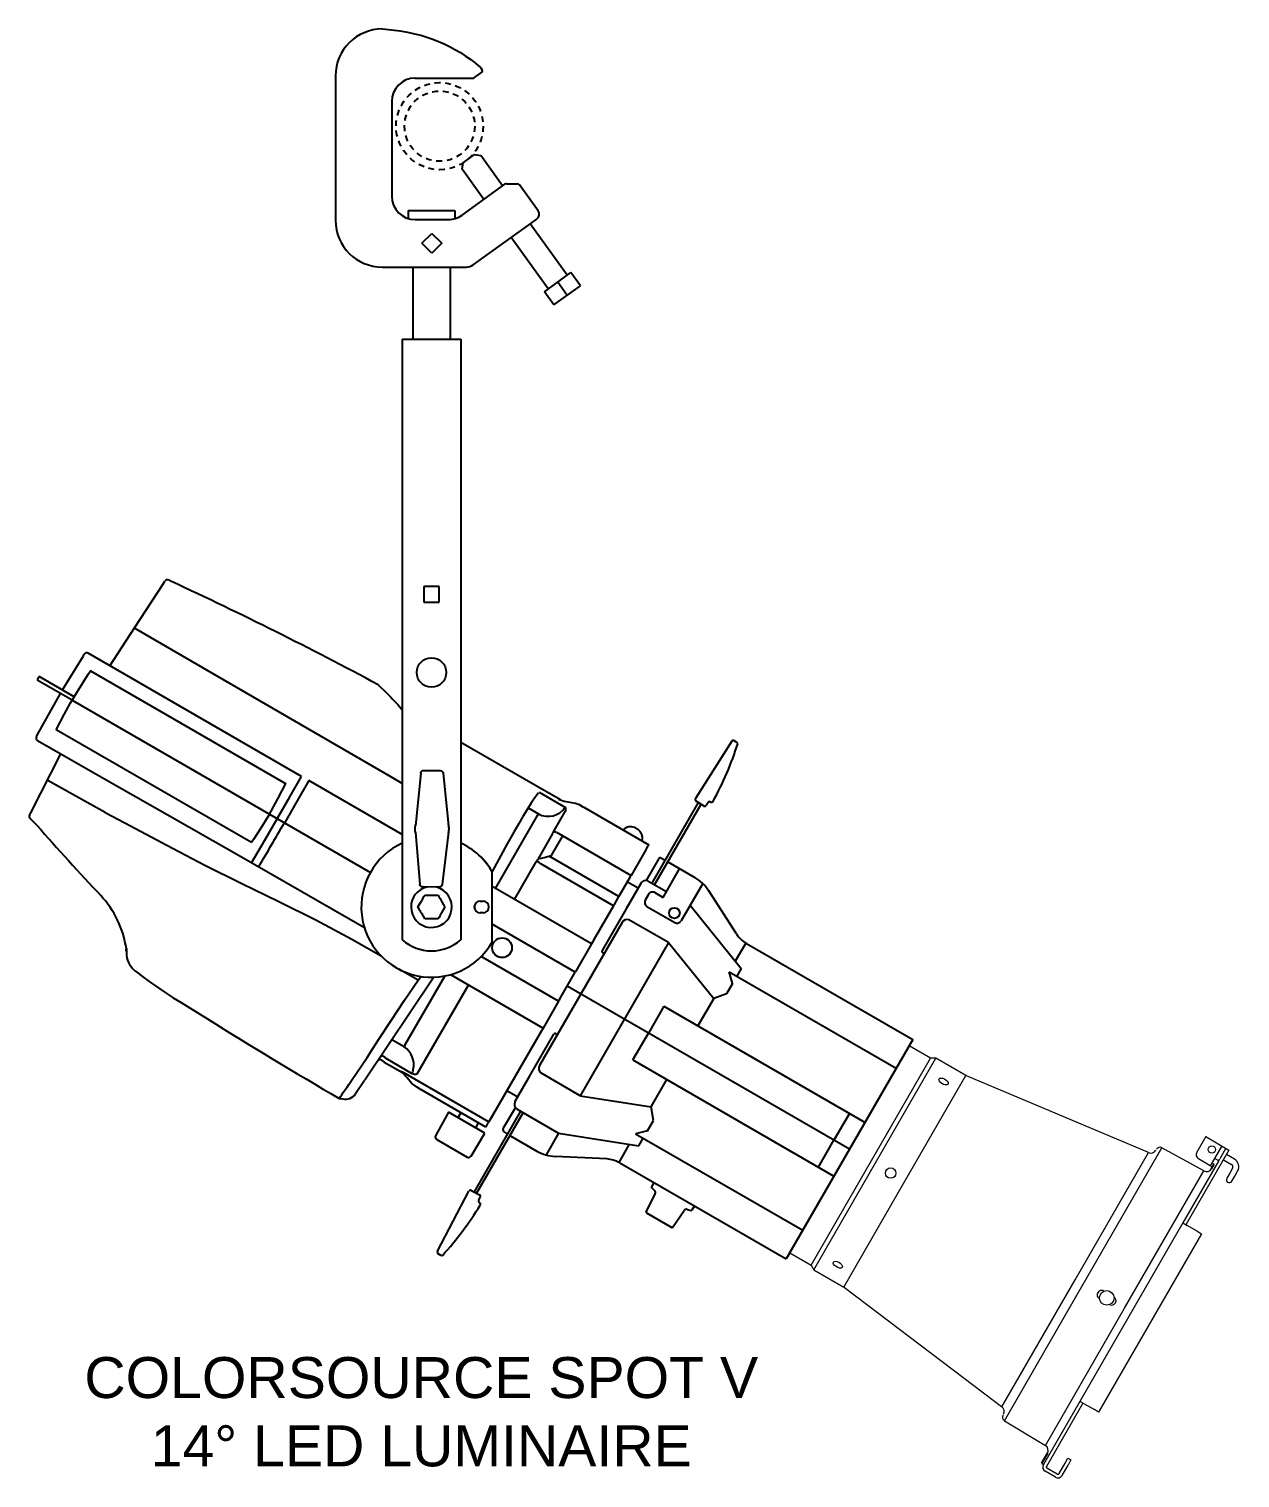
# Model space of a CAD drawing. Extents: x 5 to 346, y -5 to 215.
# Drawn here: x 138.32 to 164.2, y 24.89 to 55.83 of the extents above; entities that cross this region are included whole.
import ezdxf

# ---------------------------------------------------------------- set-up
doc = ezdxf.new("R2010")
doc.units = 0
doc.header["$LTSCALE"] = 0.5
doc.header["$MEASUREMENT"] = 0
doc.linetypes.add('HIDDEN', pattern=[0.375, 0.25, -0.125])
doc.layers.get('0').update_dxf_attribs({"linetype": 'CONTINUOUS'})
doc.layers.add('RISER', color=7, linetype='CONTINUOUS')
doc.styles.add('ARIAL', font='arial.ttf')

# ---------------------------------------------------------------- blocks, each defined once
blk = doc.blocks.new('*U58')
at = {"layer": 'RISER'}
for p, q in [((0.879, 1.246), (0.904, 1.213)), ((-2.224, 1.075), (-2.224, -2.01)), ((-0.524, 1.025), (0.715, 1.025)), ((0.747, 1.037), (0.896, 1.145)), ((-1.024, 0.525), (-1.024, -1.495)), ((0.503, -0.78), (0.743, -0.607)), ((0.743, -0.607), (0.882, -0.63)), ((0.481, -0.92), (0.503, -0.78)), ((0.946, -1.565), (0.481, -0.92)), ((1.347, -1.275), (0.882, -0.63)), ((1.431, -1.229), (1.656, -1.229)), ((0.48, -1.9), (1.396, -1.24)), ((2.104, -1.808), (1.705, -1.254)), ((-0.674, -1.802), (0.326, -1.802)), ((-0.674, -1.802), (-0.674, -1.972)), ((0.326, -1.802), (0.326, -1.972)), ((-0.524, -1.995), (0.188, -1.995)), ((0.717, -2.962), (2.076, -1.983)), ((2.724, -3.185), (1.932, -2.087)), ((-0.38, -2.502), (-0.168, -2.29)), ((-0.168, -2.29), (0.045, -2.502)), ((2.323, -3.475), (1.531, -2.376)), ((-0.168, -2.715), (-0.38, -2.502)), ((0.045, -2.502), (-0.168, -2.715)), ((-1.224, -3.01), (0.571, -3.01)), ((-0.574, -3.01), (-0.574, -4.55)), ((0.226, -3.01), (0.226, -4.55)), ((2.239, -3.535), (2.807, -3.125)), ((2.728, -3.614), (2.523, -3.33)), ((3.012, -3.409), (2.807, -3.125)), ((2.444, -3.819), (2.239, -3.535)), ((2.444, -3.819), (3.012, -3.409)), ((-0.799, -4.55), (0.451, -4.55)), ((-0.799, -4.55), (-0.799, -17.374)), ((0.451, -4.55), (0.451, -17.374)), ((-6.022, -9.951), (-5.916, -9.788)), ((-5.916, -9.788), (-5.87, -9.716)), ((-5.727, -9.726), (-5.773, -9.696)), ((-0.01, -9.834), (-0.338, -9.834)), ((-0.338, -9.834), (-0.338, -10.162)), ((-0.01, -10.162), (-0.01, -9.834)), ((-6.518, -10.713), (-6.022, -9.951)), ((-0.338, -10.162), (-0.01, -10.162)), ((-7.046, -11.527), (-6.518, -10.713)), ((-8.057, -12.041), (-7.612, -11.309)), ((-7.612, -11.309), (-7.593, -11.278)), ((-2.954, -13.889), (-7.512, -11.257)), ((-8.562, -11.757), (-8.6, -11.822)), ((-8.56, -11.753), (-8.562, -11.757)), ((-7.81, -12.186), (-8.56, -11.753)), ((-8.6, -11.822), (-7.852, -12.254)), ((-8.597, -13.009), (-8.102, -12.115)), ((-7.809, -12.184), (-7.855, -12.258)), ((-4.018, -15.301), (-8.191, -12.891)), ((-8.613, -13.038), (-8.597, -13.009)), ((-8.59, -13.119), (-8.009, -13.456)), ((2.046, -14.08), (0.451, -13.16)), ((6.243, -13.135), (5.466, -14.359)), ((6.294, -13.123), (6.354, -13.161)), ((6.297, -13.125), (6.348, -13.157)), ((-8.736, -14.662), (-8.096, -13.405)), ((-0.398, -13.82), (-0.515, -14.941)), ((-0.399, -13.815), (-0.4, -13.815)), ((-0.399, -13.813), (-0.399, -13.813)), ((-0.337, -13.759), (0.015, -13.763)), ((-0.336, -13.759), (0.014, -13.763)), ((0.076, -13.817), (0.076, -13.818)), ((0.077, -13.82), (0.076, -13.82)), ((0.077, -13.82), (0.193, -14.941)), ((2.582, -14.39), (2.046, -14.08)), ((2.124, -14.223), (2.692, -14.551)), ((2.984, -14.489), (3.062, -14.534)), ((3.062, -14.534), (3.079, -14.544)), ((3.079, -14.544), (4.469, -15.346)), ((4.54, -16.169), (5.534, -14.447)), ((4.592, -16.199), (5.586, -14.477)), ((5.478, -14.411), (5.646, -14.518)), ((5.481, -14.413), (5.531, -14.445)), ((5.738, -14.443), (5.698, -14.507)), ((5.79, -14.432), (5.791, -14.432)), ((-8.763, -14.714), (-8.736, -14.662)), ((-8.749, -14.784), (-8.607, -14.927)), ((1.194, -16.277), (2.09, -14.724)), ((1.89, -14.561), (2.111, -14.689)), ((2.09, -14.724), (2.111, -14.689)), ((2.429, -15.081), (2.686, -14.636)), ((-3.318, -14.877), (-1.475, -15.941)), ((-0.513, -15.077), (-0.423, -16.192)), ((0.191, -15.077), (0.053, -16.196)), ((2.111, -15.644), (2.413, -15.12)), ((2.392, -15.579), (2.635, -15.158)), ((2.496, -15.078), (4.092, -16)), ((4.083, -14.962), (4.083, -14.963)), ((4.185, -14.984), (4.232, -15.011)), ((4.301, -15.089), (4.302, -15.088)), ((4.406, -15.456), (4.092, -16)), ((4.418, -15.434), (4.406, -15.456)), ((4.418, -15.434), (4.456, -15.368)), ((4.469, -15.346), (4.456, -15.368)), ((1.602, -16.513), (2.064, -15.714)), ((3.717, -16.648), (2.165, -15.752)), ((3.832, -16.449), (2.344, -15.59)), ((4.686, -15.642), (4.415, -16.112)), ((4.82, -15.683), (4.729, -15.63)), ((4.873, -15.711), (5.451, -16.044)), ((1.126, -17.424), (1.126, -15.927)), ((3.841, -16.433), (4.079, -16.021)), ((4.079, -16.021), (4.083, -16.015)), ((4.083, -16.015), (4.086, -16.009)), ((4.092, -16), (4.086, -16.009)), ((4.776, -16.47), (5.129, -15.858)), ((-0.424, -16.191), (-0.423, -16.191)), ((-0.423, -16.193), (-0.423, -16.192)), ((-0.01, -16.251), (-0.362, -16.248)), ((-0.011, -16.251), (-0.361, -16.247)), ((0.052, -16.196), (0.053, -16.196)), ((0.052, -16.197), (0.052, -16.198)), ((3.247, -17.462), (1.126, -16.238)), ((4.298, -16.174), (3.986, -16.715)), ((4.013, -16.136), (4.243, -16.269)), ((4.469, -16.128), (4.847, -16.346)), ((4.601, -16.369), (4.776, -16.47)), ((5.621, -16.173), (5.161, -16.969)), ((6.344, -17.252), (5.749, -16.328)), ((-0.462, -16.675), (-0.39, -16.55)), ((-0.318, -16.425), (-0.174, -16.425)), ((0.115, -16.675), (0.043, -16.8)), ((0.865, -16.55), (0.927, -16.55)), ((3.717, -16.648), (3.283, -17.4)), ((3.734, -16.619), (3.717, -16.648)), ((3.734, -16.619), (3.832, -16.449)), ((3.832, -16.449), (3.841, -16.433)), ((4.464, -16.405), (4.394, -16.526)), ((4.431, -16.663), (5.025, -17.006)), ((5.352, -16.638), (6.443, -17.989)), ((-0.029, -16.925), (-0.174, -16.925)), ((0.927, -16.8), (0.865, -16.8)), ((3.898, -17.007), (2.134, -20.062)), ((3.986, -16.715), (3.471, -17.606)), ((4.892, -17.436), (4.046, -16.951)), ((2.898, -18.067), (1.126, -17.045)), ((-6.711, -17.489), (-6.711, -17.459)), ((-6.695, -17.615), (-6.695, -17.577)), ((-6.695, -17.615), (-6.695, -17.577)), ((-6.695, -17.591), (-6.695, -17.615)), ((-6.695, -17.591), (-6.695, -17.615)), ((-6.692, -17.588), (-6.693, -17.565)), ((-6.693, -17.565), (-6.693, -17.615)), ((-6.693, -17.57), (-6.692, -17.588)), ((-6.692, -17.59), (-6.693, -17.57)), ((-6.693, -17.615), (-6.693, -17.652)), ((3.247, -17.462), (2.91, -18.047)), ((4.892, -17.436), (3.003, -20.707)), ((3.268, -17.426), (3.247, -17.462)), ((3.273, -17.418), (3.268, -17.426)), ((3.283, -17.4), (3.273, -17.418)), ((4.892, -17.436), (5.856, -18.631)), ((6.541, -17.446), (6.317, -17.833)), ((6.557, -17.455), (10.111, -19.507)), ((2.539, -18.688), (0.888, -17.735)), ((3.483, -17.649), (3.516, -17.668)), ((-0.127, -18.175), (-1.598, -20.372)), ((-0.461, -18.235), (-0.871, -18.002)), ((-0.74, -19.627), (0.111, -18.153)), ((-0.461, -18.235), (-0.401, -18.158)), ((0.234, -18.119), (2.21, -19.26)), ((2.56, -18.652), (2.898, -18.067)), ((2.905, -18.054), (2.898, -18.067)), ((2.91, -18.047), (2.905, -18.054)), ((6.187, -18.058), (9.758, -20.119)), ((6.257, -18.312), (6.187, -18.058)), ((6.443, -17.989), (6.349, -18.151)), ((0.614, -18.338), (-0.489, -20.248)), ((8.759, -21.849), (2.725, -18.366)), ((6.13, -18.531), (5.856, -18.631)), ((6.257, -18.312), (6.13, -18.531)), ((2.539, -18.688), (2.21, -19.26)), ((2.553, -18.665), (2.539, -18.688)), ((2.56, -18.652), (2.553, -18.665)), ((4.792, -18.794), (4.461, -19.368)), ((4.792, -18.794), (9.09, -21.275)), ((5.856, -18.631), (5.52, -19.214)), ((2.174, -19.322), (1.051, -21.266)), ((1.926, -20.283), (2.44, -19.392)), ((2.184, -19.304), (2.174, -19.322)), ((2.189, -19.296), (2.184, -19.304)), ((2.21, -19.26), (2.189, -19.296)), ((2.483, -19.381), (2.516, -19.4)), ((4.129, -19.942), (4.461, -19.368)), ((-0.761, -19.662), (-1.022, -19.511)), ((-0.74, -19.627), (-0.761, -19.662)), ((10.111, -19.507), (7.406, -24.192)), ((-1.19, -19.872), (-1.194, -19.87)), ((-1.186, -19.988), (-0.796, -20.213)), ((-0.589, -20.235), (-1.144, -19.914)), ((4.129, -19.942), (8.427, -22.424)), ((-1.602, -20.378), (-1.795, -20.666)), ((-0.822, -20.191), (-0.831, -20.184)), ((-0.675, -20.27), (1.051, -21.266)), ((1.613, -20.824), (1.926, -20.283)), ((3.003, -20.707), (2.16, -20.218)), ((4.52, -20.945), (4.857, -20.362)), ((-0.419, -20.563), (-0.497, -20.518)), ((-0.419, -20.563), (-0.497, -20.518)), ((-0.419, -20.563), (-0.402, -20.573)), ((0.988, -21.376), (-0.402, -20.573)), ((1.438, -20.596), (1.668, -20.729)), ((3.003, -20.707), (4.52, -20.945)), ((-2.144, -20.765), (-2.07, -20.769)), ((-2.142, -20.762), (-2.143, -20.763)), ((1.73, -21.036), (0.736, -22.758)), ((1.618, -20.957), (1.361, -21.402)), ((1.659, -20.995), (2.542, -21.505)), ((4.57, -21.233), (4.52, -20.945)), ((0.191, -21.06), (-0.086, -21.56)), ((0.966, -21.507), (0.191, -21.06)), ((0.455, -21.068), (0.392, -21.176)), ((0.827, -21.283), (0.764, -21.391)), ((1.782, -21.066), (0.787, -22.788)), ((1, -21.354), (1.039, -21.288)), ((1.051, -21.266), (1.039, -21.288)), ((4.444, -21.452), (4.57, -21.233)), ((8.757, -21.083), (8.425, -21.657)), ((-0.061, -21.642), (0.587, -22.016)), ((0.671, -21.996), (0.966, -21.507)), ((1, -21.354), (0.988, -21.376)), ((1.384, -21.487), (1.448, -21.524)), ((1.5, -21.554), (2.077, -21.887)), ((2.542, -21.505), (2.274, -21.971)), ((2.542, -21.505), (4.258, -21.774)), ((4.444, -21.452), (4.189, -21.518)), ((4.189, -21.518), (7.76, -23.58)), ((4.258, -21.774), (4.351, -21.612)), ((8.094, -22.231), (8.425, -21.657)), ((3.836, -22.131), (4.06, -21.743)), ((3.57, -22.057), (2.472, -22.004)), ((3.852, -22.14), (7.406, -24.192)), ((16.495, -22.265), (16.553, -22.164)), ((4.578, -22.56), (4.524, -22.653)), ((-0.047, -24.028), (0.626, -22.743)), ((0.676, -22.727), (0.854, -22.82)), ((0.679, -22.729), (0.733, -22.757)), ((0.835, -22.937), (0.869, -22.871)), ((4.415, -23.191), (4.604, -22.801)), ((4.591, -22.728), (4.527, -22.669)), ((0.85, -22.988), (0.852, -22.988)), ((4.42, -23.207), (4.963, -23.52)), ((4.979, -23.517), (5.222, -23.158)), ((5.293, -23.133), (5.376, -23.159)), ((5.444, -23.06), (5.39, -23.153)), ((-0.031, -24.078), (0.032, -24.111)), ((-0.028, -24.08), (0.026, -24.108)), ((12.987, -28.342), (12.861, -28.56))]:
    blk.add_line(p, q, dxfattribs=at)
at = {"layer": 'RISER', "linetype": 'Continuous', "lineweight": 15}
for p, q in [((10.489, -19.904), (10.033, -19.641)), ((7.939, -24.321), (10.489, -19.904)), ((7.996, -24.423), (10.606, -19.902)), ((10.606, -19.902), (10.489, -19.904)), ((11.245, -20.273), (10.605, -19.904)), ((9.941, -22.532), (11.245, -20.273)), ((15.148, -21.92), (11.259, -20.28)), ((16.369, -21.578), (16.177, -21.912)), ((16.369, -21.578), (16.867, -21.866)), ((13.581, -24.634), (15.148, -21.92)), ((13.751, -24.732), (15.434, -21.817)), ((16.326, -22.312), (15.434, -21.817)), ((16.867, -21.866), (15.947, -23.46)), ((16.712, -21.776), (16.557, -22.045)), ((16.796, -21.84), (16.672, -22.054)), ((16.982, -22.062), (16.811, -21.964)), ((16.643, -22.105), (15.883, -23.422)), ((16.467, -22.2), (16.215, -22.055)), ((16.557, -22.045), (16.467, -22.2)), ((16.516, -22.229), (16.467, -22.2)), ((16.553, -22.164), (16.504, -22.136)), ((16.583, -22.06), (16.557, -22.045)), ((16.648, -22.097), (16.583, -22.06)), ((16.643, -22.105), (16.672, -22.054)), ((16.749, -22.072), (16.92, -22.171)), ((16.943, -22.256), (16.883, -22.36)), ((8.637, -24.791), (9.941, -22.532)), ((14.635, -25.242), (16.326, -22.312)), ((16.883, -22.36), (16.82, -22.468)), ((16.928, -22.531), (16.991, -22.422)), ((16.991, -22.422), (17.051, -22.318)), ((15.883, -23.422), (13.683, -27.233)), ((15.883, -23.422), (15.973, -23.475)), ((16.19, -23.6), (15.973, -23.475)), ((16.281, -23.652), (14.081, -27.463)), ((16.19, -23.6), (16.281, -23.652)), ((7.484, -24.058), (7.939, -24.321)), ((7.939, -24.321), (7.996, -24.423)), ((7.997, -24.421), (8.637, -24.791)), ((12.014, -27.348), (13.581, -24.634)), ((12.068, -27.647), (13.751, -24.732)), ((8.65, -24.799), (11.207, -26.737)), ((12.943, -28.172), (14.635, -25.242)), ((11.207, -26.737), (12.004, -27.34)), ((13.683, -27.233), (12.903, -28.584)), ((13.747, -27.27), (12.967, -28.621)), ((13.773, -27.285), (13.683, -27.233)), ((13.773, -27.285), (13.99, -27.41)), ((14.081, -27.463), (13.99, -27.41)), ((12.068, -27.647), (12.943, -28.172)), ((13.363, -28.555), (13.426, -28.447)), ((13.426, -28.447), (13.491, -28.484)), ((12.861, -28.56), (12.903, -28.584)), ((13.158, -28.852), (12.941, -28.727)), ((13.195, -28.787), (12.978, -28.662)), ((13.236, -28.776), (13.363, -28.555)), ((13.301, -28.814), (13.428, -28.593)), ((13.491, -28.484), (13.428, -28.593))]:
    blk.add_line(p, q, dxfattribs=at)
at = {"layer": 'RISER'}
blk.add_lwpolyline([(-1.224, 2.075), (-1.027, 2.056), (-0.849, 2.033), (-0.687, 2.006), (-0.538, 1.975), (-0.4, 1.94), (-0.27, 1.901), (-0.146, 1.857), (-0.025, 1.809), (0.094, 1.757), (0.212, 1.699), (0.328, 1.637), (0.443, 1.57), (0.556, 1.498), (0.666, 1.42), (0.774, 1.336), (0.879, 1.246)], dxfattribs=at)
at = {"layer": 'RISER', "flags": 128}
for points in [[(-0.799, -14.038), (-1.028, -13.905), (-2.824, -12.865), (-4.619, -11.824), (-6.522, -10.72)], [(-7.809, -12.184), (-7.659, -11.944), (-7.506, -11.699), (-7.463, -11.631), (-3.29, -14.04), (-3.464, -14.367), (-3.603, -14.628), (-3.632, -14.682)], [(-1.318, -11.926), (-1.299, -11.944), (-1.255, -11.985), (-1.193, -12.044), (-1.12, -12.116), (-1.043, -12.195), (-1.011, -12.228), (-0.976, -12.265), (-0.947, -12.297), (-0.896, -12.352), (-0.799, -12.464)], [(-8.191, -12.891), (-8.02, -12.568), (-7.886, -12.317), (-7.855, -12.258), (-3.318, -14.877)], [(-8.009, -13.456), (-6.914, -14.078), (-5.819, -14.702), (-4.383, -15.522), (-2.947, -16.345), (-1.606, -17.116)], [(-3.461, -14.781), (-3.198, -14.321), (-2.954, -13.889)], [(-7.148, -14.658), (-7.529, -14.445), (-8.383, -13.968)], [(-2.797, -13.973), (-3.045, -14.407), (-3.31, -14.868)], [(-0.799, -15.129), (-2.171, -14.336), (-2.797, -13.973)], [(2.114, -14.235), (2.046, -14.324), (1.962, -14.447), (1.862, -14.604), (1.777, -14.745), (1.684, -14.903), (1.584, -15.077), (1.445, -15.327), (1.122, -15.919)], [(2.537, -14.372), (2.661, -14.414), (2.815, -14.442), (2.9, -14.459), (2.984, -14.489)], [(-7.148, -14.658), (-6.727, -14.881), (-5.83, -15.358), (-5.015, -15.785), (-4.228, -16.177), (-3.435, -16.556), (-2.648, -16.948), (-1.873, -17.365), (-1.246, -17.715)], [(-4.02, -15.729), (-3.736, -15.249), (-3.469, -14.79)], [(-3.638, -14.693), (-3.823, -14.989), (-3.976, -15.234), (-4.018, -15.301)], [(2.413, -15.12), (2.414, -15.118), (2.42, -15.103)], [(2.42, -15.103), (2.42, -15.101), (2.429, -15.081)], [(2.064, -15.714), (2.084, -15.683), (2.091, -15.674)], [(2.091, -15.674), (2.099, -15.663), (2.111, -15.644)], [(2.165, -15.752), (2.129, -15.726), (2.124, -15.722)], [(2.145, -15.639), (2.232, -15.617), (2.392, -15.579)], [(-6.693, -17.615), (-6.693, -17.627), (-6.692, -17.627), (-6.691, -17.614), (-6.691, -17.602)], [(-6.508, -18.036), (-6.497, -18.045), (-6.439, -18.091), (-6.377, -18.14), (-6.31, -18.191), (-6.159, -18.301), (-6.074, -18.361), (-5.981, -18.424), (-5.844, -18.514), (-5.69, -18.612), (-5.525, -18.714), (-5.351, -18.822), (-5.165, -18.937), (-4.962, -19.064)], [(-2.143, -20.763), (-2.143, -20.764), (-2.135, -20.75), (-2.11, -20.718), (-2.088, -20.686), (-2.058, -20.64), (-2.01, -20.568), (-1.977, -20.52), (-1.938, -20.463), (-1.867, -20.36), (-1.774, -20.224), (-1.669, -20.068), (-1.551, -19.888), (-1.427, -19.694), (-1.3, -19.498), (-1.038, -19.1), (-0.75, -18.667), (-0.461, -18.235)], [(-1.194, -19.87), (-1.216, -19.862), (-1.238, -19.862), (-1.255, -19.869), (-1.264, -19.876), (-1.272, -19.884), (-1.273, -19.886), (-1.274, -19.888), (-1.275, -19.888), (-1.275, -19.888), (-1.275, -19.888), (-1.28, -19.896), (-1.284, -19.902)], [(-1.242, -19.948), (-1.214, -19.968), (-1.186, -19.988)], [(-0.831, -20.184), (-0.832, -20.184), (-0.832, -20.184), (-0.831, -20.184), (-0.829, -20.185), (-0.822, -20.188), (-0.786, -20.208), (-0.675, -20.27)], [(-0.828, -20.185), (-0.831, -20.184), (-0.832, -20.184), (-0.832, -20.184), (-0.832, -20.184), (-0.831, -20.184), (-0.831, -20.184)], [(-0.497, -20.518), (-0.497, -20.518), (-0.6, -20.434), (-0.692, -20.325), (-0.783, -20.224), (-0.828, -20.186)], [(-0.675, -20.27), (-0.779, -20.211), (-0.791, -20.205)], [(-0.489, -20.248), (-0.507, -20.256), (-0.536, -20.252), (-0.561, -20.245), (-0.575, -20.24), (-0.589, -20.235), (-0.589, -20.235)]]:
    blk.add_lwpolyline(points, dxfattribs=at)
at = {"layer": 'RISER', "linetype": 'Continuous', "lineweight": 15, "flags": 128}
for points in [[(10.672, -20.346), (10.688, -20.332), (10.715, -20.328), (10.75, -20.334), (10.786, -20.348), (10.821, -20.37), (10.848, -20.396), (10.864, -20.423), (10.867, -20.447), (10.857, -20.465), (10.835, -20.474), (10.803, -20.473), (10.767, -20.463), (10.731, -20.444), (10.7, -20.42), (10.678, -20.393), (10.668, -20.367), (10.672, -20.346)], [(8.413, -24.258), (8.429, -24.244), (8.457, -24.24), (8.491, -24.246), (8.528, -24.26), (8.562, -24.282), (8.589, -24.308), (8.605, -24.335), (8.609, -24.359), (8.598, -24.377), (8.576, -24.386), (8.545, -24.385), (8.509, -24.375), (8.473, -24.356), (8.441, -24.332), (8.419, -24.305), (8.409, -24.279), (8.413, -24.258)]]:
    blk.add_lwpolyline(points, dxfattribs=at)
at = {"layer": 'RISER', "linetype": 'HIDDEN'}
for radius in [0.93, 0.75]:
    blk.add_circle((0, 0), radius, dxfattribs=at)
at = {"layer": 'RISER'}
for centre, radius in [((-0.174, -11.668), 0.315), ((5.016, -16.805), 0.114), ((1.334, -17.546), 0.211)]:
    blk.add_circle(centre, radius, dxfattribs=at)
at = {"layer": 'RISER', "linetype": 'Continuous', "lineweight": 15}
for centre, radius in [((16.499, -21.855), 0.078), ((9.638, -22.357), 0.111), ((14.255, -25.023), 0.155)]:
    blk.add_circle(centre, radius, dxfattribs=at)
at = {"layer": 'RISER'}
for centre, radius, start, end in [((-1.224, 1.075), 1, 90, 180), ((-0.524, 0.525), 0.5, 90, 180), ((0.715, 1.075), 0.05, 270, 309.8056), ((0.864, 1.183), 0.05, 309.8056, 37.5798), ((1.431, -1.289), 0.06, 90, 125.7855), ((1.656, -1.289), 0.06, 35.7855, 90), ((-0.524, -1.495), 0.5, 180, 270), ((2.003, -1.881), 0.125, 305.7855, 35.7855), ((-1.224, -2.01), 1, 180, 270), ((0.188, -1.495), 0.5, 270, 305.7855), ((0.571, -2.76), 0.25, 270, 305.7855), ((-5.811, -9.754), 0.07, 57.0212, 147), ((-40.018, -83.938), 81.751, 61.74155, 65.19997), ((-7.542, -11.308), 0.06, 59.9961, 148.9964), ((-7.542, -11.308), 0.0599, 59.8846, 148.8931), ((-8.56, -13.067), 0.0599, 151.1069, 240.1154), ((-8.56, -13.067), 0.06, 151, 240), ((-0.276, -11.063), 6.98, 331.2592, 342.2457), ((6.274, -13.155), 0.0375, 57.619, 147.619), ((6.334, -13.193), 0.0375, 2.7784, 57.619), ((5.498, -14.379), 0.0375, 147.619, 237.619), ((5.667, -14.487), 0.0375, 237.619, 327.619), ((5.77, -14.463), 0.0375, 57.619, 147.619), ((5.811, -14.401), 0.0375, 237.619, 330.8842), ((-8.711, -14.74), 0.0581, 153.01, 229.113), ((2.317, -14.288), 0.45, 242.697, 324.8947), ((2.609, -14.588), 0.0906, 327.4747, 23.5989), ((31.592, 20.257), 53.422, 221.1933, 223.3722), ((-132.195, 59.541), 148.82, 329.57733, 329.99642), ((2.461, -15.132), 0.0605, 57.1891, 122.5507), ((4.087, -15.208), 0.247, 90.8571, 133.1157), ((4.086, -15.21), 0.247, 66.217, 90.6029), ((4.086, -15.21), 0.247, 29.3971, 53.783), ((4.087, -15.208), 0.247, 346.8843, 29.1429), ((-0.174, -16.675), 1.5, 114.6243, 330.0736), ((-0.174, -16.675), 1.5, 29.9264, 65.3757), ((-0.174, -16.675), 1.5, 29.9264, 43.8697), ((2.087, -15.776), 0.0663, 55.152, 110.303), ((2.134, -15.685), 0.0472, 76.1314, 118.9481), ((4.713, -15.657), 0.0312, 60, 150), ((5.013, -16.802), 0.875, 32.7864, 60), ((-0.174, -16.675), 0.437, 102.8032, 180), ((-0.174, -16.675), 0.437, 180, 76.0396), ((4.406, -16.236), 0.125, 60, 150), ((4.551, -16.455), 0.1, 60, 150), ((-8.776, -17.868), 2.103, 8.1231, 43.1188), ((0.865, -16.675), 0.125, 90, 270), ((0.927, -16.675), 0.125, 270, 90), ((4.481, -16.576), 0.1, 150, 240), ((4.007, -17.069), 0.125, 71.537, 150), ((5.075, -16.919), 0.1, 240, 330), ((6.869, -16.913), 0.625, 212.7864, 240), ((-0.174, -16.675), 0.938, 228.1897, 311.8103), ((3.498, -17.622), 0.0312, 150, 240), ((-6.193, -17.651), 0.5, 179.9997, 228.9747), ((-6.395, -17.818), 0.246, 239.0253, 242.593), ((-6.396, -17.82), 0.243, 239.155, 242.5648), ((46.955, 63.762), 97.752, 237.91884, 239.84895), ((2.467, -19.408), 0.0312, 60, 150), ((-1.002, -20.041), 0.449, 346.5777, 57.4496), ((-1.276, -19.998), 0.06, 54.87, 146.2), ((-1.232, -19.965), 0.102, 30.1111, 65.9457), ((2.243, -20.124), 0.125, 150, 228.463), ((-0.841, -20.204), 0.0226, 53.4352, 62.1678), ((-0.785, -20.137), 0.22, 333.4488, 357.8943), ((-2.004, -20.527), 0.251, 254.711, 326.2844), ((1.721, -20.887), 0.125, 150, 240), ((-0.031, -21.588), 0.0614, 152.286, 241.2859), ((1.415, -21.433), 0.0625, 150, 240), ((2.515, -21.13), 0.875, 240, 267.2136), ((0.619, -21.964), 0.0612, 238.0589, 327.9333), ((3.539, -22.681), 0.625, 60, 87.2136), ((0.659, -22.76), 0.0375, 62.381, 152.381), ((0.836, -22.853), 0.0375, 332.381, 62.381), ((4.535, -22.66), 0.0125, 150, 227.2543), ((4.548, -22.774), 0.0625, 334.0856, 47.2543), ((-5.101, -19.419), 6.98, 317.7543, 328.7408), ((0.868, -22.954), 0.0375, 152.381, 242.381), ((0.834, -23.021), 0.0375, 329.1158, 62.381), ((4.426, -23.196), 0.0125, 154.0856, 240), ((5.274, -23.193), 0.0625, 72.7457, 145.9144), ((5.379, -23.147), 0.0125, 252.7457, 330), ((4.969, -23.51), 0.0125, 240, 325.9144), ((-0.013, -24.045), 0.0375, 152.381, 242.381), ((0.05, -24.078), 0.0375, 242.381, 297.2216)]:
    blk.add_arc(centre, radius, start, end, dxfattribs=at)
at = {"layer": 'RISER', "linetype": 'Continuous', "lineweight": 15}
for centre, radius, start, end in [((11.307, -20.165), 0.125, 240, 247.1456), ((15.196, -21.804), 0.125, 247.1456, 330), ((15.391, -21.894), 0.088, 61, 150), ((16.268, -21.964), 0.105, 150, 240), ((16.387, -22.202), 0.125, 241, 330), ((16.889, -22.225), 0.0625, 330, 60), ((16.889, -22.225), 0.188, 330, 60), ((16.874, -22.499), 0.0625, 150, 330), ((8.574, -24.899), 0.125, 52.8544, 60), ((14.144, -24.959), 0.094, 59.9934, 240.0066), ((14.36, -25.084), 0.094, 240.0264, 59.9736), ((11.938, -27.447), 0.125, 330, 52.8544), ((12.113, -27.571), 0.088, 150, 239), ((12.878, -28.28), 0.125, 330, 59), ((12.993, -28.636), 0.105, 150, 240), ((12.993, -28.636), 0.03, 150, 240), ((13.21, -28.761), 0.03, 240, 330), ((13.21, -28.761), 0.105, 240, 330)]:
    blk.add_arc(centre, radius, start, end, dxfattribs=at)
at = {"layer": 'RISER', "extrusion": (0, 0, -1)}
for centre, major_axis, ratio, start_param, end_param in [((-0.337, -13.822), (-0.0604, 0.0176), 0.988785, 6.131077, 7.583017), ((-0.399, -13.815), (0.00093, 0.00749), 0.069473, 4.704435, 4.910558), ((0.014, -13.825), (-0.0607, -0.0164), 0.988785, 1.841761, 3.2937), ((0.076, -13.82), (-0.00078, 0.00751), 0.069473, 1.372627, 1.57875), ((-0.423, -16.191), (-0.00078, 0.00751), 0.069473, 4.51422, 4.720343), ((-0.361, -16.185), (-0.0607, -0.0164), 0.988785, 4.983354, 6.435293), ((-0.01, -16.189), (-0.0604, 0.0176), 0.988785, 2.989485, 4.441424), ((0.052, -16.196), (0.00093, 0.00749), 0.069473, 1.562842, 1.768966)]:
    blk.add_ellipse(centre, major_axis=major_axis, ratio=ratio, start_param=start_param, end_param=end_param, dxfattribs=at)
at = {"layer": 'RISER'}
for points, knots in [([(-0.4, -13.815), (-0.4, -13.815), (-0.399, -13.814), (-0.399, -13.813), (-0.399, -13.813)], [0, 0, 0, 0, 0.249343, 1, 1, 1, 1]), ([(0.076, -13.817), (0.076, -13.818), (0.076, -13.818), (0.076, -13.819), (0.077, -13.82)], [0, 0, 0, 0, 0.251155, 1, 1, 1, 1]), ([(-0.51, -15.102), (-0.512, -15.095), (-0.516, -15.082), (-0.52, -15.055), (-0.524, -15.022), (-0.523, -14.988), (-0.52, -14.951), (-0.515, -14.931), (-0.512, -14.917)], [0, 0, 0, 0, 0.148198, 0.266623, 0.443454, 0.621103, 0.744676, 1, 1, 1, 1]), ([(0.188, -15.102), (0.19, -15.095), (0.194, -15.082), (0.199, -15.055), (0.202, -15.022), (0.201, -14.988), (0.198, -14.951), (0.194, -14.931), (0.19, -14.917)], [0, 0, 0, 0, 0.148198, 0.266623, 0.443454, 0.621103, 0.744676, 1, 1, 1, 1]), ([(-0.423, -16.193), (-0.423, -16.193), (-0.423, -16.192), (-0.424, -16.191), (-0.424, -16.191)], [0, 0, 0, 0, 0.251121, 1, 1, 1, 1]), ([(0.053, -16.196), (0.052, -16.196), (0.052, -16.197), (0.052, -16.197), (0.052, -16.198)], [0, 0, 0, 0, 0.2493115, 1, 1, 1, 1]), ([(-0.39, -16.8), (-0.396, -16.79), (-0.42, -16.748), (-0.444, -16.707), (-0.462, -16.675)], [0, 0, 0, 0, 0.231849, 1, 1, 1, 1]), ([(-0.39, -16.55), (-0.388, -16.547), (-0.364, -16.505), (-0.34, -16.464), (-0.318, -16.425)], [0, 0, 0, 0, 0.070214, 1, 1, 1, 1]), ([(-0.174, -16.425), (-0.17, -16.425), (-0.121, -16.425), (-0.074, -16.425), (-0.029, -16.425)], [0, 0, 0, 0, 0.070211, 1, 1, 1, 1]), ([(-0.029, -16.425), (-0.011, -16.457), (0.013, -16.498), (0.037, -16.54), (0.043, -16.55)], [0, 0, 0, 0, 0.768151, 1, 1, 1, 1]), ([(0.043, -16.55), (0.062, -16.584), (0.087, -16.626), (0.11, -16.667), (0.115, -16.675)], [0, 0, 0, 0, 0.788999, 1, 1, 1, 1]), ([(-0.318, -16.925), (-0.323, -16.917), (-0.346, -16.876), (-0.371, -16.834), (-0.39, -16.8)], [0, 0, 0, 0, 0.211001, 1, 1, 1, 1]), ([(-0.174, -16.925), (-0.177, -16.925), (-0.226, -16.925), (-0.273, -16.925), (-0.318, -16.925)], [0, 0, 0, 0, 0.070214, 1, 1, 1, 1]), ([(0.043, -16.8), (0.041, -16.803), (0.017, -16.845), (-0.007, -16.887), (-0.029, -16.925)], [0, 0, 0, 0, 0.070214, 1, 1, 1, 1])]:
    blk.add_open_spline(points, degree=3, knots=knots, dxfattribs=at)
at = {"layer": 'RISER', "color": 1, "insert": (-0.393, -26.287), "char_height": 0.875, "width": 20.15864, "attachment_point": 2, "style": 'ARIAL'}
blk.add_mtext('COLORSOURCE SPOT V\\P14%%D LED LUMINAIRE', dxfattribs=at)

msp = doc.modelspace()

# ---------------------------------------------------------------- block references
msp.add_blockref('*U58', (147.097, 53.757))

doc.saveas('drawing.dxf')
